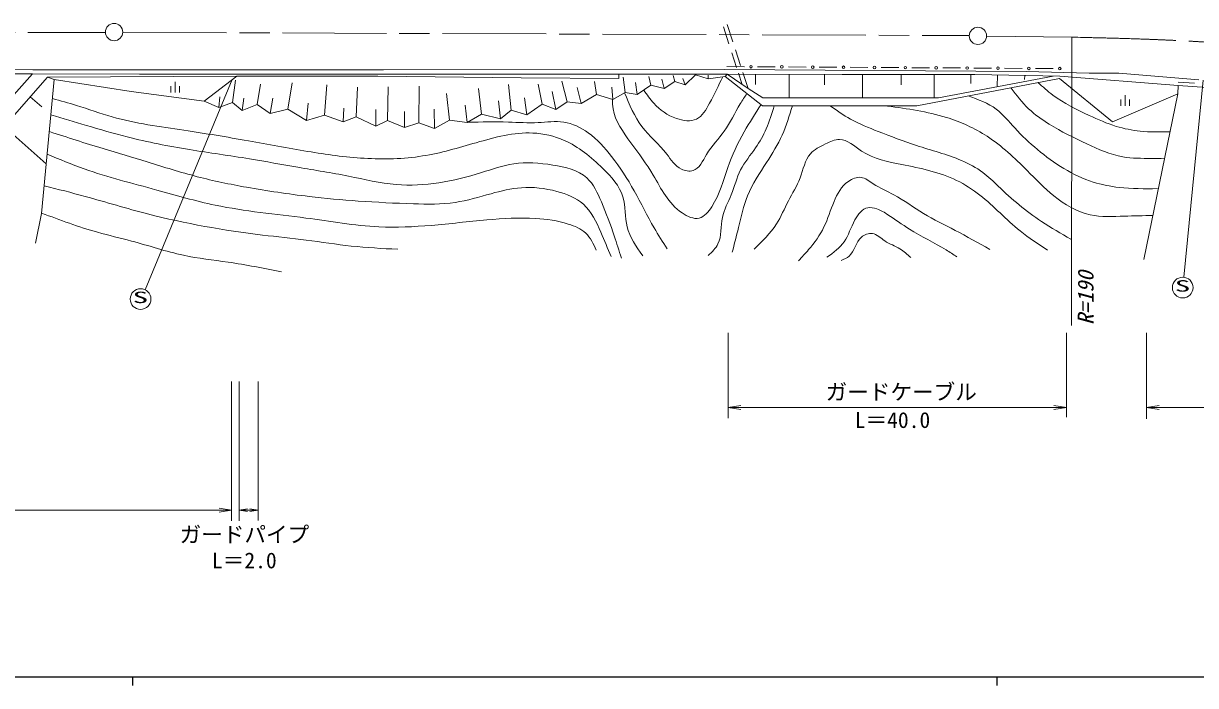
# Model space of a CAD drawing. Units: millimetres, scale not verified. Extents: x 40000 to 680000, y 20000 to 380000.
# Drawn here: x 155386 to 291012, y 204000 to 280636 of the extents above; entities that cross this region are included whole.
import ezdxf
from ezdxf.enums import TextEntityAlignment as Align

# ---------------------------------------------------------------- set-up
doc = ezdxf.new("R2010")
doc.units = ezdxf.units.MM
doc.header["$LTSCALE"] = 1000
doc.linetypes.add('CHAIN', pattern=[18.5, 12, -1.5, 3.5, -1.5])
for name, color, linetype, lineweight in [('M-BGD', 7, 'Continuous', 13), ('M-BMK', 2, 'CHAIN', 13), ('M-BMK-SRVR', 3, 'Continuous', 13), ('M-STR-STR3', 7, 'Continuous', 13), ('M-STR-STRC', 7, 'Continuous', 13), ('M-TTL-BAND', 7, 'Continuous', 25), ('M-TTL-TXT', 7, 'Continuous', 13)]:
    doc.layers.add(name, color=color, linetype=linetype, lineweight=lineweight)
doc.styles.add('ＭＳ ゴシック', font='')
doc.styles.get('ＭＳ ゴシック').set_extended_font_data('MS Gothic')

# ---------------------------------------------------------------- blocks, each defined once
blk = doc.blocks.new('open_arrow')
at = {"color": 0, "linetype": 'Continuous', "lineweight": -2}
blk.add_lwpolyline([(7.5, 1.25), (0, 0), (7.5, -1.25)], dxfattribs=at)

msp = doc.modelspace()

# ---------------------------------------------------------------- linework, layer by layer
at = {"layer": 'M-BGD'}
for p, q in [((237023, 278271), (236381, 280246)), ((237471, 278509), (236820, 280514)), ((237913, 275534), (237361, 277230)), ((238359, 275780), (237771, 277587)), ((125830, 275488), (156473, 275274)), ((236760, 275643), (238802, 275630)), ((240333, 275621), (242375, 275609)), ((243906, 275599), (245948, 275587)), ((247479, 275578), (249521, 275565)), ((251052, 275556), (253094, 275544)), ((254625, 275534), (256667, 275522)), ((258198, 275513), (260240, 275500)), ((261771, 275491), (263813, 275479)), ((265344, 275469), (267385, 275457)), ((268917, 275448), (270958, 275435)), ((272490, 275426), (274531, 275414)), ((156437, 274789), (120915, 274819)), ((140327, 256859), (156437, 274789)), ((141868, 255865), (158185, 274434)), ((168833, 274761), (156437, 274789)), ((156473, 275274), (197054, 275274)), ((158952, 274147), (157490, 258644)), ((180089, 274551), (158185, 274434)), ((158185, 274434), (158952, 274147)), ((158952, 274147), (167858, 272743)), ((179651, 274778), (168833, 274761)), ((176299, 271623), (180089, 274551)), ((179572, 271494), (179936, 274085)), ((194775, 274761), (179651, 274778)), ((180089, 274551), (196404, 274517)), ((213450, 274778), (194775, 274761)), ((196404, 274517), (212960, 274345)), ((197054, 275274), (236514, 275301)), ((212960, 274345), (224263, 274280)), ((224267, 274778), (213450, 274778)), ((224263, 274280), (224267, 274778)), ((224267, 274778), (236812, 274776)), ((225005, 272656), (224787, 274424)), ((227977, 273475), (227766, 274511)), ((229527, 273087), (229264, 274173)), ((230776, 273905), (230580, 274606)), ((231939, 273518), (231697, 274277)), ((231939, 273518), (233145, 274680)), ((233145, 274680), (234609, 274207)), ((234609, 274207), (234615, 274641)), ((234609, 274207), (236590, 274508)), ((236514, 275301), (271404, 275060)), ((236590, 274508), (236812, 274776)), ((236590, 274508), (240886, 271117)), ((236812, 274776), (250126, 274745)), ((239241, 273096), (236812, 274776)), ((238550, 273573), (238129, 274869)), ((238926, 274036), (238629, 274948)), ((238926, 274036), (239241, 273096)), ((240109, 273577), (240112, 274768)), ((243982, 272040), (243988, 274759)), ((248088, 273530), (248091, 274750)), ((250126, 274745), (265464, 274745)), ((252474, 272040), (252474, 274745)), ((256954, 273530), (256954, 274745)), ((258779, 271117), (275252, 274282)), ((260780, 272040), (260780, 274745)), ((261275, 272040), (274537, 274532)), ((265026, 273670), (265026, 274745)), ((265464, 274745), (275294, 274514)), ((268056, 273314), (268088, 274683)), ((271232, 274137), (271243, 274609)), ((271404, 275060), (278698, 274873)), ((275252, 274282), (281388, 269243)), ((275294, 274514), (289011, 273442)), ((278698, 274873), (282118, 274873)), ((282118, 274873), (291387, 274107)), ((167858, 272743), (176299, 271623)), ((172458, 273388), (172458, 272638)), ((172958, 273888), (172958, 272638)), ((173458, 272638), (173458, 273388)), ((182414, 271235), (182815, 273622)), ((185988, 270719), (186475, 273766)), ((190209, 270029), (190475, 273530)), ((193869, 269814), (194047, 273273)), ((197530, 269383), (197588, 273299)), ((201147, 269125), (201156, 273368)), ((208382, 270116), (208023, 273091)), ((211828, 270589), (211504, 273576)), ((215402, 271278), (214933, 273619)), ((216995, 270675), (216569, 272753)), ((218287, 271580), (217669, 273939)), ((219924, 271364), (219453, 273212)), ((221689, 272398), (221470, 273905)), ((223584, 271838), (223471, 273264)), ((223584, 271838), (225005, 272656)), ((225005, 272656), (226384, 272398)), ((226384, 272398), (226224, 273809)), ((226384, 272398), (227977, 273475)), ((227977, 273475), (229527, 273087)), ((229527, 273087), (230776, 273905)), ((230776, 273905), (231939, 273518)), ((239241, 273096), (240923, 272040)), ((288946, 272473), (289011, 273442)), ((289004, 273831), (290906, 273711)), ((289011, 273442), (297796, 272861)), ((157506, 270970), (156171, 272143)), ((176299, 271623), (177978, 270891)), ((177978, 270891), (178116, 272142)), ((177978, 270891), (179572, 271494)), ((179572, 271494), (180691, 270546)), ((180691, 270546), (180902, 271998)), ((183921, 270202), (184244, 271977)), ((188142, 269383), (188326, 271401)), ((204679, 269427), (204351, 272519)), ((210579, 269599), (210352, 271679)), ((213636, 270072), (213365, 272043)), ((213636, 270072), (215402, 271278)), ((215402, 271278), (216995, 270675)), ((216995, 270675), (218287, 271580)), ((218287, 271580), (219924, 271364)), ((219924, 271364), (221689, 272398)), ((221689, 272398), (223584, 271838)), ((240923, 272040), (261275, 272040)), ((281388, 269243), (288946, 272473)), ((282357, 271836), (282357, 271086)), ((282857, 272336), (282857, 271086)), ((283357, 271086), (283357, 271836)), ((288946, 272473), (285023, 253320)), ((180691, 270546), (182414, 271235)), ((182414, 271235), (183921, 270202)), ((183921, 270202), (185988, 270719)), ((185988, 270719), (188142, 269383)), ((188142, 269383), (190209, 270029)), ((190209, 270029), (192362, 269254)), ((192362, 269254), (192453, 270831)), ((196152, 268737), (196168, 270666)), ((199468, 268608), (199485, 270450)), ((202956, 268479), (202922, 270718)), ((206746, 269168), (206490, 271168)), ((206746, 269168), (208382, 270116)), ((208382, 270116), (210579, 269599)), ((210579, 269599), (211828, 270589)), ((211828, 270589), (213636, 270072)), ((240886, 271117), (258779, 271117)), ((158032, 264391), (153138, 268691)), ((192362, 269254), (193869, 269814)), ((193869, 269814), (196152, 268737)), ((196152, 268737), (197530, 269383)), ((197530, 269383), (199468, 268608)), ((199468, 268608), (201147, 269125)), ((201147, 269125), (202956, 268479)), ((202956, 268479), (204679, 269427)), ((204679, 269427), (206746, 269168)), ((157490, 258644), (156795, 255194))]:
    msp.add_line(p, q, dxfattribs=at)
for centre in [(239568, 275626), (243141, 275604), (246713, 275582), (250286, 275561), (253859, 275539), (257432, 275517), (261005, 275496), (264578, 275474), (268151, 275452), (271724, 275431), (275297, 275409)]:
    msp.add_circle(centre, 150, dxfattribs=at)
for points, knots in [([(236296, 274463), (235824, 273465), (235352, 272466), (234784, 271401), (234386, 270655), (233941, 269877), (233259, 269557), (232602, 269249), (231725, 269366), (230954, 269628), (229896, 269989), (229038, 270624), (228330, 271401), (227901, 271872), (227527, 272395), (227154, 272918)], [0, 0, 0, 0, 1, 1, 1, 2, 2, 2, 3, 3, 3, 4, 4, 4, 5, 5, 5, 5]), ([(224932, 272614), (225506, 271238), (226080, 269862), (226947, 268706), (227793, 267578), (228918, 266661), (229819, 265515), (230330, 264866), (230768, 264144), (231521, 263777), (231942, 263573), (232461, 263480), (232869, 263600), (233602, 263817), (233975, 264725), (234429, 265480), (235059, 266527), (235844, 267277), (236486, 268174), (237178, 269142), (237703, 270279), (238330, 271330), (238574, 271740), (238833, 272136), (239092, 272533)], [0, 0, 0, 0, 1, 1, 1, 2, 2, 2, 3, 3, 3, 4, 4, 4, 5, 5, 5, 6, 6, 6, 7, 7, 7, 8, 8, 8, 8]), ([(269682, 273158), (270314, 272319), (270946, 271479), (271699, 270760), (272413, 270077), (273236, 269502), (274082, 268981), (275474, 268122), (276930, 267409), (278418, 266709), (279764, 266076), (281137, 265454), (282580, 265200), (283670, 265008), (284799, 265026), (285916, 265009), (286416, 265002), (286913, 264988), (287410, 264974)], [0, 0, 0, 0, 1, 1, 1, 2, 2, 2, 3, 3, 3, 4, 4, 4, 5, 5, 5, 6, 6, 6, 6]), ([(288013, 268091), (286872, 268073), (285731, 268055), (284598, 268170), (283662, 268265), (282732, 268451), (281834, 268726), (280753, 269057), (279719, 269518), (278689, 269997), (277228, 270676), (275775, 271392), (274495, 272348), (273893, 272798), (273329, 273301), (272765, 273804)], [0, 0, 0, 0, 1, 1, 1, 2, 2, 2, 3, 3, 3, 4, 4, 4, 5, 5, 5, 5]), ([(227045, 253751), (226288, 254817), (225532, 255883), (225236, 257102), (224965, 258220), (225081, 259467), (224757, 260560), (224382, 261825), (223416, 262882), (222417, 263857), (221054, 265189), (219630, 266368), (217949, 267102), (216818, 267596), (215571, 267888), (214332, 267953), (212121, 268068), (209939, 267457), (207790, 266836), (205714, 266236), (203670, 265628), (201567, 265293), (199350, 264941), (197068, 264892), (194812, 265027), (192612, 265160), (190437, 265467), (188269, 265825), (185977, 266204), (183694, 266640), (181408, 267049), (178933, 267491), (176455, 267902), (173961, 268272), (171173, 268686), (168366, 269048), (165664, 269815), (164269, 270210), (162902, 270713), (161515, 271144), (160597, 271430), (159670, 271684), (158743, 271938)], [0, 0, 0, 0, 1, 1, 1, 2, 2, 2, 3, 3, 3, 4, 4, 4, 5, 5, 5, 6, 6, 6, 7, 7, 7, 8, 8, 8, 9, 9, 9, 10, 10, 10, 11, 11, 11, 12, 12, 12, 13, 13, 13, 14, 14, 14, 14]), ([(240735, 271236), (240067, 270206), (239399, 269177), (238791, 268104), (238037, 266773), (237375, 265373), (236876, 263955), (236341, 262434), (235992, 260891), (235032, 259416), (234648, 258826), (234166, 258248), (233578, 258104), (232955, 257952), (232211, 258287), (231592, 258707), (229956, 259816), (229191, 261508), (228259, 263068), (227484, 264366), (226594, 265572), (225671, 266827), (224772, 268048), (223844, 269316), (223614, 270763), (223560, 271104), (223544, 271455), (223529, 271806)], [0, 0, 0, 0, 1, 1, 1, 2, 2, 2, 3, 3, 3, 4, 4, 4, 5, 5, 5, 6, 6, 6, 7, 7, 7, 8, 8, 8, 9, 9, 9, 9]), ([(286599, 261515), (285118, 261503), (283637, 261492), (282167, 261658), (281156, 261772), (280151, 261970), (279181, 262277), (276802, 263030), (274638, 264439), (272716, 266042), (271786, 266817), (270913, 267637), (270095, 268536), (269404, 269295), (268752, 270110), (267950, 270712), (267004, 271423), (265847, 271838), (264691, 272253)], [0, 0, 0, 0, 1, 1, 1, 2, 2, 2, 3, 3, 3, 4, 4, 4, 5, 5, 5, 6, 6, 6, 6]), ([(158566, 270054), (159935, 269649), (161304, 269244), (162673, 268838), (164243, 268373), (165812, 267906), (167398, 267501), (169766, 266897), (172170, 266432), (174584, 266036), (176906, 265656), (179236, 265341), (181557, 264960), (183423, 264653), (185282, 264305), (187145, 263986), (189094, 263652), (191047, 263351), (192990, 262960), (194830, 262590), (196661, 262140), (198527, 261986), (200162, 261851), (201824, 261944), (203449, 262191), (205119, 262445), (206749, 262861), (208371, 263370), (209615, 263761), (210853, 264206), (212114, 264396), (213580, 264616), (215076, 264491), (216625, 264242), (218073, 264009), (219567, 263669), (220573, 262755), (221347, 262052), (221831, 261008), (222265, 259986), (222829, 258657), (223308, 257364), (223752, 256039), (224035, 255193), (224304, 254334), (224572, 253475)], [0, 0, 0, 0, 1, 1, 1, 2, 2, 2, 3, 3, 3, 4, 4, 4, 5, 5, 5, 6, 6, 6, 7, 7, 7, 8, 8, 8, 9, 9, 9, 10, 10, 10, 11, 11, 11, 12, 12, 12, 13, 13, 13, 14, 14, 14, 15, 15, 15, 15]), ([(242260, 271117), (241986, 270213), (241712, 269308), (241337, 268446), (241003, 267675), (240588, 266938), (240107, 266241), (239516, 265385), (238826, 264590), (238364, 263678), (237907, 262775), (237673, 261759), (237287, 260807), (236934, 259934), (236452, 259116), (236262, 258192), (236050, 257165), (236198, 256008), (235749, 255116), (235498, 254616), (235059, 254199), (234621, 253783)], [0, 0, 0, 0, 1, 1, 1, 2, 2, 2, 3, 3, 3, 4, 4, 4, 5, 5, 5, 6, 6, 6, 7, 7, 7, 7]), ([(244358, 271117), (244018, 269959), (243678, 268802), (243188, 267713), (242692, 266613), (242042, 265583), (241379, 264558), (240569, 263304), (239740, 262056), (239181, 260692), (238698, 259516), (238417, 258253), (238117, 257005), (237888, 256054), (237648, 255111), (237408, 254168)], [0, 0, 0, 0, 1, 1, 1, 2, 2, 2, 3, 3, 3, 4, 4, 4, 5, 5, 5, 5]), ([(276591, 255657), (275439, 256318), (274288, 256978), (273186, 257714), (271400, 258907), (269746, 260298), (268187, 261792), (267610, 262344), (267047, 262910), (266414, 263387), (265660, 263956), (264807, 264399), (263932, 264770), (262238, 265489), (260459, 265942), (258719, 266508), (257223, 266994), (255757, 267564), (254287, 268139), (253199, 268564), (252109, 268993), (251095, 269557), (250270, 270017), (249495, 270567), (248719, 271117)], [0, 0, 0, 0, 1, 1, 1, 2, 2, 2, 3, 3, 3, 4, 4, 4, 5, 5, 5, 6, 6, 6, 7, 7, 7, 8, 8, 8, 8]), ([(255365, 271065), (257669, 270755), (259973, 270446), (262186, 269757), (263839, 269242), (265441, 268516), (266891, 267572), (268591, 266466), (270083, 265060), (271513, 263623), (272520, 262611), (273496, 261584), (274622, 260682), (275867, 259683), (277295, 258837), (278823, 258497), (280099, 258214), (281445, 258283), (282772, 258329), (283878, 258368), (284971, 258390), (286064, 258412)], [0, 0, 0, 0, 1, 1, 1, 2, 2, 2, 3, 3, 3, 4, 4, 4, 5, 5, 5, 6, 6, 6, 7, 7, 7, 7]), ([(229853, 254552), (229345, 255348), (228836, 256144), (228366, 256961), (227555, 258373), (226858, 259849), (226059, 261268), (225284, 262643), (224414, 263964), (223444, 265216), (222650, 266241), (221790, 267220), (220727, 267984), (219884, 268591), (218913, 269062), (217907, 269215), (216935, 269363), (215930, 269214), (214933, 269164), (213782, 269106), (212641, 269180), (211498, 269215), (209940, 269262), (208378, 269235), (206815, 269208)], [0, 0, 0, 0, 1, 1, 1, 2, 2, 2, 3, 3, 3, 4, 4, 4, 5, 5, 5, 6, 6, 6, 7, 7, 7, 8, 8, 8, 8]), ([(158383, 268117), (160453, 267450), (162522, 266783), (164600, 266145), (166300, 265623), (168005, 265121), (169706, 264602), (171633, 264015), (173555, 263406), (175504, 262900), (177382, 262412), (179285, 262019), (181195, 261677), (183595, 261246), (186007, 260894), (188429, 260613), (190322, 260393), (192222, 260217), (194120, 260081), (196243, 259929), (198364, 259828), (200503, 259762), (202124, 259712), (203755, 259682), (205343, 259921), (206743, 260133), (208109, 260554), (209492, 260932), (210651, 261249), (211821, 261536), (213003, 261623), (214363, 261724), (215738, 261560), (217098, 261198), (218229, 260896), (219350, 260456), (220183, 259708), (221113, 258874), (221686, 257655), (222204, 256464), (222618, 255513), (222996, 254579), (223375, 253645)], [0, 0, 0, 0, 1, 1, 1, 2, 2, 2, 3, 3, 3, 4, 4, 4, 5, 5, 5, 6, 6, 6, 7, 7, 7, 8, 8, 8, 9, 9, 9, 10, 10, 10, 11, 11, 11, 12, 12, 12, 13, 13, 13, 14, 14, 14, 14]), ([(273896, 254381), (272804, 255091), (271712, 255801), (270704, 256615), (269093, 257915), (267698, 259481), (266059, 260763), (265221, 261419), (264318, 262001), (263364, 262465), (261386, 263428), (259184, 263884), (257017, 264309), (255411, 264625), (253823, 264923), (252372, 265870), (251516, 266427), (250708, 267210), (249819, 267217), (249290, 267221), (248733, 266952), (248187, 266685), (247528, 266362), (246886, 266044), (246450, 265550), (245809, 264825), (245614, 263722), (245244, 262749), (244883, 261798), (244354, 260970), (243897, 260090), (243437, 259204), (243050, 258266), (242514, 257430), (241818, 256345), (240872, 255434), (239925, 254522)], [0, 0, 0, 0, 1, 1, 1, 2, 2, 2, 3, 3, 3, 4, 4, 4, 5, 5, 5, 6, 6, 6, 7, 7, 7, 8, 8, 8, 9, 9, 9, 10, 10, 10, 11, 11, 11, 12, 12, 12, 12]), ([(221672, 254390), (221334, 255113), (220995, 255837), (220449, 256358), (219911, 256871), (219172, 257186), (218428, 257421), (217181, 257816), (215921, 257986), (214651, 258060), (212782, 258167), (210890, 258065), (209013, 257900), (206861, 257711), (204727, 257441), (202577, 257262), (200561, 257094), (198531, 257006), (196514, 257102), (193682, 257237), (190877, 257733), (188057, 258113), (184552, 258585), (181023, 258880), (177578, 259602), (175307, 260079), (173071, 260742), (170823, 261357), (168004, 262130), (165165, 262828), (162419, 263804), (160974, 264318), (159555, 264908), (158136, 265499)], [0, 0, 0, 0, 1, 1, 1, 2, 2, 2, 3, 3, 3, 4, 4, 4, 5, 5, 5, 6, 6, 6, 7, 7, 7, 8, 8, 8, 9, 9, 9, 10, 10, 10, 11, 11, 11, 11]), ([(157792, 261851), (159373, 261448), (160953, 261045), (162526, 260613), (164940, 259949), (167335, 259218), (169759, 258592), (174123, 257465), (178580, 256680), (183057, 256145), (184741, 255944), (186428, 255778), (188110, 255560), (189848, 255335), (191580, 255054), (193322, 254868), (195106, 254678), (196900, 254587), (198695, 254496)], [0, 0, 0, 0, 1, 1, 1, 2, 2, 2, 3, 3, 3, 4, 4, 4, 5, 5, 5, 6, 6, 6, 6]), ([(267194, 254487), (265866, 255236), (264539, 255984), (263187, 256685), (261962, 257321), (260717, 257917), (259535, 258636), (258374, 259341), (257273, 260165), (256095, 260799), (255313, 261219), (254497, 261556), (253719, 262075), (253257, 262384), (252808, 262756), (252301, 262820), (251818, 262881), (251283, 262663), (250847, 262359), (250025, 261787), (249555, 260914), (249180, 260019), (248767, 259032), (248470, 258020), (248010, 257076), (247550, 256132), (246926, 255256), (246237, 254452), (245860, 254012), (245464, 253593), (245067, 253175)], [0, 0, 0, 0, 1, 1, 1, 2, 2, 2, 3, 3, 3, 4, 4, 4, 5, 5, 5, 6, 6, 6, 7, 7, 7, 8, 8, 8, 9, 9, 9, 10, 10, 10, 10]), ([(248365, 253565), (249111, 254118), (249857, 254672), (250350, 255373), (250866, 256107), (251106, 257003), (251592, 257891), (251947, 258542), (252435, 259189), (253081, 259309), (253418, 259372), (253798, 259292), (254145, 259168), (254612, 259000), (255019, 258754), (255421, 258494), (256253, 257955), (257060, 257360), (257903, 256827), (259283, 255957), (260762, 255256), (262159, 254416), (262577, 254164), (262988, 253900), (263400, 253636)], [0, 0, 0, 0, 1, 1, 1, 2, 2, 2, 3, 3, 3, 4, 4, 4, 5, 5, 5, 6, 6, 6, 7, 7, 7, 8, 8, 8, 8]), ([(157494, 258686), (159631, 257881), (161768, 257075), (163962, 256464), (165265, 256101), (166589, 255806), (167898, 255453), (169906, 254912), (171880, 254234), (173908, 253805), (175607, 253445), (177344, 253261), (179068, 253007), (181137, 252701), (183188, 252296), (185238, 251890)], [0, 0, 0, 0, 1, 1, 1, 2, 2, 2, 3, 3, 3, 4, 4, 4, 5, 5, 5, 5]), ([(258069, 253540), (257665, 253906), (257262, 254273), (256808, 254548), (256249, 254888), (255612, 255088), (255044, 255472), (254571, 255792), (254144, 256239), (253615, 256313), (253191, 256372), (252701, 256192), (252355, 255893), (251676, 255305), (251554, 254258), (250926, 253708), (250673, 253486), (250338, 253345), (250002, 253204)], [0, 0, 0, 0, 1, 1, 1, 2, 2, 2, 3, 3, 3, 4, 4, 4, 5, 5, 5, 6, 6, 6, 6])]:
    msp.add_open_spline(points, degree=3, knots=knots, dxfattribs=at)
at = {"layer": 'M-BMK'}
for p, q in [((100412, 279623), (164880, 279585)), ((166878, 279609), (264830, 279228)), ((266829, 279164), (276744, 279046))]:
    msp.add_line(p, q, dxfattribs=at)
msp.add_open_spline([(276744, 279046), (283653, 278884), (290562, 278721), (297429, 278055), (303492, 277467), (309522, 276486), (315502, 275281), (323033, 273763), (330485, 271891), (337819, 269610), (343665, 267791), (349437, 265713), (355035, 263245), (357374, 262215), (359682, 261116), (361990, 260018)], degree=3, knots=[0, 0, 0, 0, 1, 1, 1, 2, 2, 2, 3, 3, 3, 4, 4, 4, 5, 5, 5, 5], dxfattribs=at)
at = {"layer": 'M-BMK-SRVR'}
for centre in [(165879, 279636), (265830, 279199)]:
    msp.add_circle(centre, 1000, dxfattribs=at)
at = {"layer": 'M-STR-STR3'}
for p, q in [((236947, 244826), (236947, 234963)), ((276076, 244826), (276075, 235069)), ((285336, 244826), (285336, 234858)), ((179471, 239179), (179471, 223059)), ((180360, 239179), (180360, 223059)), ((182558, 239179), (182558, 223105)), ((276075, 236181), (236947, 236181)), ((337165, 236181), (285336, 236181)), ((78844, 224307), (179471, 224306)), ((180360, 224306), (182558, 224306))]:
    msp.add_line(p, q, dxfattribs=at)
at = {"layer": 'M-STR-STRC'}
for p, q in [((179527, 274160), (169465, 249815)), ((291898, 274062), (289644, 251256))]:
    msp.add_line(p, q, dxfattribs=at)
for centre in [(289526, 250062), (168939, 248737)]:
    msp.add_circle(centre, 1200, dxfattribs=at)
at = {"layer": 'M-TTL-BAND'}
for p, q in [((40000, 205000), (579000, 205000)), ((168000, 205000), (168000, 204000)), ((268000, 205000), (268000, 204000))]:
    msp.add_line(p, q, dxfattribs=at)
at = {"layer": 'M-TTL-TXT'}
msp.add_line((276689, 279047), (276650, 245692), dxfattribs=at)

# ---------------------------------------------------------------- block references
at = {"layer": 'M-STR-STR3'}
for p, xscale, yscale in [((236947, 236181), 193, 193), ((285336, 236181), 193, 193), ((180360, 224306), 129, 129)]:
    msp.add_blockref('open_arrow', p, dxfattribs=dict(at, xscale=xscale, yscale=yscale))
at = {"layer": 'M-STR-STR3', "rotation": 180}
for p, xscale, yscale in [((276075, 236181), 193, 193), ((179471, 224306), 193, 193), ((182558, 224306), 129, 129)]:
    msp.add_blockref('open_arrow', p, dxfattribs=dict(at, xscale=xscale, yscale=yscale))

# ---------------------------------------------------------------- texts
at = {"layer": 'M-STR-STR3', "style": 'ＭＳ ゴシック'}
for s, p in [('ガードケーブル', (248202, 236517)), ('L＝40.0', (251577, 233266)), ('ガードパイプ', (173452, 220017)), ('L＝2.0', (177202, 217017))]:
    msp.add_text(s, height=1833, dxfattribs=at).set_placement(p, align=Align.BOTTOM_LEFT)
at = {"layer": 'M-STR-STRC', "style": 'ＭＳ ゴシック', "width": 2}
for p in [(288608, 249199), (168020, 247874)]:
    msp.add_text('S', height=1320, dxfattribs=at).set_placement(p, align=Align.BOTTOM_LEFT)
at = {"layer": 'M-TTL-TXT', "style": 'ＭＳ ゴシック', "oblique": 15}
msp.add_text('R=190', height=1833, rotation=90, dxfattribs=at).set_placement((279758, 245737), align=Align.BOTTOM_LEFT)

doc.saveas('drawing.dxf')
